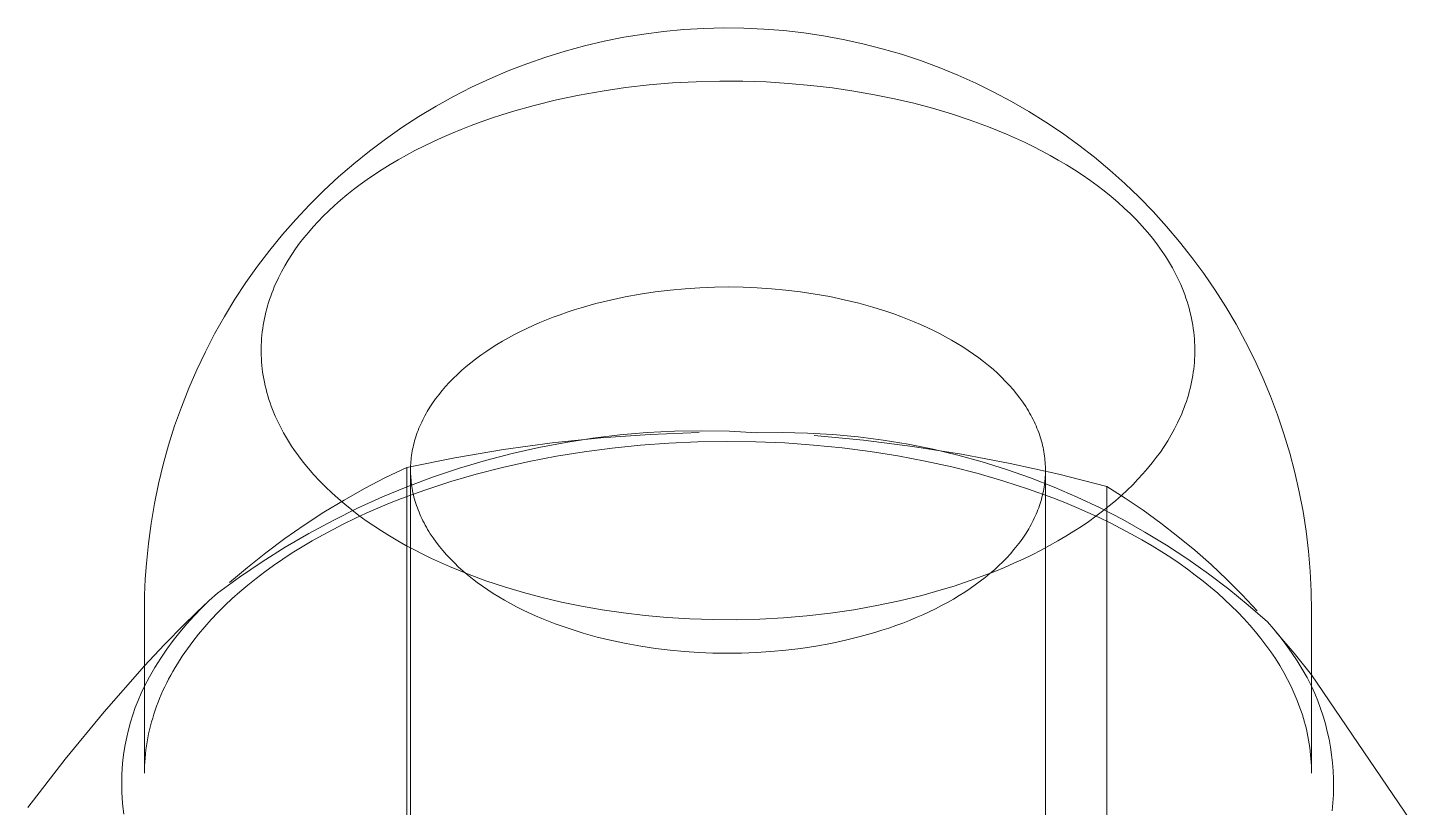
# Model space of a CAD drawing. Header units: inches. Extents: x -6 to 195, y -3 to 126.
# Drawn here: x 181.465 to 182.055, y 45.397 to 45.726 of the extents above; entities that cross this region are included whole.
import ezdxf

# ---------------------------------------------------------------- set-up
doc = ezdxf.new("R2010")
doc.units = ezdxf.units.IN
doc.linetypes.add('HIDDEN', pattern=[1.905, 1.27, -0.635])
doc.layers.add('ZANO_R', color=7, linetype='Continuous', lineweight=0)
doc.layers.add('ZANO_R_przerywana', color=250, linetype='HIDDEN', lineweight=0)

msp = doc.modelspace()

# ---------------------------------------------------------------- linework, layer by layer
at = {"layer": 'ZANO_R'}
for p, q in [((181.7081, 45.72035), (181.71642, 45.72201)), ((181.71642, 45.72201), (181.72479, 45.72338)), ((181.72479, 45.72338), (181.7332, 45.72446)), ((181.7332, 45.72446), (181.74164, 45.72525)), ((181.74164, 45.72525), (181.7501, 45.72575)), ((181.7501, 45.72575), (181.75858, 45.72595)), ((181.75858, 45.72595), (181.76706, 45.72587)), ((181.76706, 45.72587), (181.77549, 45.72549)), ((181.77549, 45.72549), (181.7839, 45.72483)), ((181.7839, 45.72483), (181.79229, 45.72388)), ((181.79229, 45.72388), (181.80064, 45.72264)), ((181.80064, 45.72264), (181.80894, 45.72111)), ((181.80894, 45.72111), (181.81718, 45.7193)), ((181.68357, 45.71368), (181.69167, 45.71618)), ((181.69167, 45.71618), (181.69985, 45.71841)), ((181.69985, 45.71841), (181.7081, 45.72035)), ((181.81718, 45.7193), (181.82536, 45.71721)), ((181.82536, 45.71721), (181.83346, 45.71484)), ((181.66765, 45.70784), (181.67556, 45.71089)), ((181.67556, 45.71089), (181.68357, 45.71368)), ((181.83346, 45.71484), (181.84147, 45.7122)), ((181.84147, 45.7122), (181.84939, 45.70928)), ((181.84939, 45.70928), (181.8572, 45.70609)), ((181.65217, 45.70091), (181.65985, 45.70451)), ((181.65985, 45.70451), (181.66765, 45.70784)), ((181.8572, 45.70609), (181.8649, 45.70263)), ((181.64462, 45.69706), (181.65217, 45.70091)), ((181.8649, 45.70263), (181.87248, 45.69892)), ((181.87248, 45.69892), (181.87992, 45.69494)), ((181.62994, 45.68857), (181.63721, 45.69294)), ((181.63721, 45.69294), (181.64462, 45.69706)), ((181.87992, 45.69494), (181.88723, 45.69072)), ((181.62283, 45.68395), (181.62994, 45.68857)), ((181.88723, 45.69072), (181.89438, 45.68624)), ((181.89438, 45.68624), (181.90138, 45.68152)), ((181.61588, 45.6791), (181.62283, 45.68395)), ((181.90138, 45.68152), (181.90821, 45.67657)), ((181.60251, 45.66867), (181.6091, 45.674)), ((181.6091, 45.674), (181.61588, 45.6791)), ((181.90821, 45.67657), (181.91487, 45.67138)), ((181.59609, 45.66312), (181.60251, 45.66867)), ((181.91487, 45.67138), (181.92134, 45.66597)), ((181.58988, 45.65736), (181.59609, 45.66312)), ((181.92134, 45.66597), (181.92763, 45.66034)), ((181.58387, 45.65138), (181.58988, 45.65736)), ((181.92763, 45.66034), (181.93372, 45.65449)), ((181.57806, 45.6452), (181.58387, 45.65138)), ((181.93372, 45.65449), (181.93961, 45.64844)), ((181.57248, 45.63882), (181.57806, 45.6452)), ((181.93961, 45.64844), (181.94528, 45.6422)), ((181.56711, 45.63225), (181.57248, 45.63882)), ((181.94528, 45.6422), (181.95074, 45.63576)), ((181.95074, 45.63576), (181.95597, 45.62914)), ((181.56198, 45.6255), (181.56711, 45.63225)), ((181.95597, 45.62914), (181.96097, 45.62234)), ((181.55708, 45.61858), (181.56198, 45.6255)), ((181.96097, 45.62234), (181.96574, 45.61538)), ((181.55242, 45.6115), (181.55708, 45.61858)), ((181.96574, 45.61538), (181.97026, 45.60826)), ((181.54801, 45.60426), (181.55242, 45.6115)), ((181.54385, 45.59687), (181.54801, 45.60426)), ((181.97026, 45.60826), (181.97454, 45.60098)), ((181.53995, 45.58934), (181.54385, 45.59687)), ((181.97454, 45.60098), (181.97857, 45.59356)), ((181.97857, 45.59356), (181.98234, 45.58601)), ((181.53631, 45.58168), (181.53995, 45.58934)), ((181.98234, 45.58601), (181.98585, 45.57834)), ((181.53294, 45.5739), (181.53631, 45.58168)), ((181.52983, 45.56601), (181.53294, 45.5739)), ((181.98585, 45.57834), (181.98909, 45.57055)), ((181.98909, 45.57055), (181.99206, 45.56265)), ((181.527, 45.55802), (181.52983, 45.56601)), ((181.99206, 45.56265), (181.99477, 45.55465)), ((181.52445, 45.54993), (181.527, 45.55802)), ((181.52218, 45.54176), (181.52445, 45.54993)), ((181.99477, 45.55465), (181.99719, 45.54657)), ((181.99719, 45.54657), (181.99934, 45.53841)), ((181.52019, 45.53352), (181.52218, 45.54176)), ((181.99934, 45.53841), (182.0012, 45.53018)), ((181.51848, 45.52522), (181.52019, 45.53352)), ((182.0012, 45.53018), (182.00279, 45.52189)), ((181.51706, 45.51686), (181.51848, 45.52522)), ((182.00279, 45.52189), (182.00408, 45.51355)), ((181.51593, 45.50845), (181.51706, 45.51686)), ((181.51509, 45.50002), (181.51593, 45.50845)), ((182.00408, 45.51355), (182.0051, 45.50517)), ((182.0051, 45.50517), (182.00582, 45.49676)), ((181.51464, 45.49332), (181.51509, 45.50002)), ((182.00582, 45.49676), (182.00625, 45.48833)), ((181.51436, 45.48661), (181.51464, 45.49332)), ((181.51427, 45.4799), (181.51436, 45.48661)), ((182.00625, 45.48833), (182.0064, 45.4799)), ((181.51427, 45.41143), (181.51427, 45.4799)), ((182.0064, 45.4799), (182.0064, 45.41143)), ((181.51427, 45.45683), (181.49724, 45.43743)), ((182.0555, 45.38083), (182.0064, 45.45293)), ((181.5116, 45.4422), (181.51288, 45.4452)), ((181.51288, 45.4452), (181.51427, 45.44815)), ((182.0064, 45.44815), (182.00778, 45.44508)), ((182.00778, 45.44508), (182.00905, 45.44196)), ((181.50935, 45.43608), (181.51042, 45.43916)), ((181.51042, 45.43916), (181.5116, 45.4422)), ((182.00905, 45.44196), (182.01021, 45.4388)), ((182.01021, 45.4388), (182.01127, 45.4356)), ((181.49724, 45.43743), (181.48087, 45.41747)), ((181.50753, 45.42981), (181.50838, 45.43296)), ((181.50838, 45.43296), (181.50935, 45.43608)), ((182.01127, 45.4356), (182.01221, 45.43237)), ((182.01221, 45.43237), (182.01304, 45.42911)), ((181.50615, 45.42343), (181.50678, 45.42663)), ((181.50678, 45.42663), (181.50753, 45.42981)), ((182.01304, 45.42911), (182.01376, 45.42582)), ((182.01376, 45.42582), (182.01436, 45.42251)), ((181.50521, 45.41697), (181.50562, 45.42021)), ((181.50562, 45.42021), (181.50615, 45.42343)), ((182.01436, 45.42251), (182.01485, 45.41917)), ((181.48087, 45.41747), (181.46517, 45.39698)), ((181.50492, 45.41373), (181.50521, 45.41697)), ((182.01485, 45.41917), (182.01523, 45.41583)), ((182.01523, 45.41583), (182.01549, 45.41247)), ((181.50467, 45.40721), (181.50473, 45.41047)), ((181.50473, 45.41047), (181.50492, 45.41373)), ((182.01549, 45.41247), (182.01563, 45.40911)), ((182.01563, 45.40911), (182.01566, 45.40574)), ((181.50471, 45.40394), (181.50467, 45.40721)), ((181.50487, 45.40068), (181.50471, 45.40394)), ((182.01558, 45.40237), (182.01537, 45.39901)), ((182.01566, 45.40574), (182.01558, 45.40237)), ((181.50514, 45.39743), (181.50487, 45.40068)), ((181.50552, 45.39419), (181.50514, 45.39743)), ((182.01537, 45.39901), (182.01505, 45.39566))]:
    msp.add_line(p, q, dxfattribs=at)
at = {"layer": 'ZANO_R_przerywana'}
for p, q in [((181.74693, 45.70329), (181.73699, 45.70275)), ((181.75683, 45.70353), (181.74693, 45.70329)), ((181.76665, 45.70349), (181.75683, 45.70353)), ((181.77636, 45.70317), (181.76665, 45.70349)), ((181.78591, 45.70259), (181.77636, 45.70317)), ((181.69756, 45.69762), (181.68799, 45.6956)), ((181.70728, 45.69934), (181.69756, 45.69762)), ((181.71712, 45.70078), (181.70728, 45.69934)), ((181.72704, 45.70191), (181.71712, 45.70078)), ((181.73699, 45.70275), (181.72704, 45.70191)), ((181.79529, 45.70174), (181.78591, 45.70259)), ((181.80446, 45.70066), (181.79529, 45.70174)), ((181.8134, 45.69934), (181.80446, 45.70066)), ((181.82209, 45.69781), (181.8134, 45.69934)), ((181.8305, 45.69608), (181.82209, 45.69781)), ((181.67861, 45.69329), (181.66947, 45.69072)), ((181.68799, 45.6956), (181.67861, 45.69329)), ((181.83863, 45.69417), (181.8305, 45.69608)), ((181.84661, 45.69205), (181.83863, 45.69417)), ((181.85454, 45.68969), (181.84661, 45.69205)), ((181.65626, 45.68637), (181.65201, 45.68479)), ((181.66059, 45.68788), (181.65626, 45.68637)), ((181.66499, 45.68933), (181.66059, 45.68788)), ((181.66947, 45.69072), (181.66499, 45.68933)), ((181.86241, 45.68707), (181.85454, 45.68969)), ((181.87019, 45.68421), (181.86241, 45.68707)), ((181.63977, 45.67974), (181.63586, 45.67795)), ((181.64376, 45.68148), (181.63977, 45.67974)), ((181.64784, 45.68316), (181.64376, 45.68148)), ((181.65201, 45.68479), (181.64784, 45.68316)), ((181.87403, 45.68268), (181.87019, 45.68421)), ((181.87783, 45.68108), (181.87403, 45.68268)), ((181.88159, 45.67943), (181.87783, 45.68108)), ((181.62835, 45.67422), (181.62474, 45.67229)), ((181.63206, 45.67611), (181.62835, 45.67422)), ((181.63586, 45.67795), (181.63206, 45.67611)), ((181.8853, 45.67771), (181.88159, 45.67943)), ((181.88897, 45.67593), (181.8853, 45.67771)), ((181.89258, 45.67408), (181.88897, 45.67593)), ((181.89613, 45.67218), (181.89258, 45.67408)), ((181.61782, 45.6683), (181.61452, 45.66625)), ((181.62123, 45.67031), (181.61782, 45.6683)), ((181.62474, 45.67229), (181.62123, 45.67031)), ((181.89962, 45.67021), (181.89613, 45.67218)), ((181.90303, 45.66819), (181.89962, 45.67021)), ((181.90638, 45.6661), (181.90303, 45.66819)), ((181.60824, 45.66205), (181.60526, 45.65991)), ((181.61133, 45.66417), (181.60824, 45.66205)), ((181.61452, 45.66625), (181.61133, 45.66417)), ((181.90965, 45.66396), (181.90638, 45.6661)), ((181.91284, 45.66176), (181.90965, 45.66396)), ((181.60239, 45.65773), (181.59964, 45.65554)), ((181.60526, 45.65991), (181.60239, 45.65773)), ((181.91594, 45.65951), (181.91284, 45.66176)), ((181.91895, 45.6572), (181.91594, 45.65951)), ((181.92188, 45.65485), (181.91895, 45.6572)), ((181.59445, 45.65109), (181.59202, 45.64883)), ((181.59699, 45.65332), (181.59445, 45.65109)), ((181.59964, 45.65554), (181.59699, 45.65332)), ((181.9247, 45.65244), (181.92188, 45.65485)), ((181.92742, 45.64998), (181.9247, 45.65244)), ((181.93004, 45.64749), (181.92742, 45.64998)), ((181.58749, 45.64429), (181.58539, 45.642)), ((181.5897, 45.64657), (181.58749, 45.64429)), ((181.59202, 45.64883), (181.5897, 45.64657)), ((181.93256, 45.64494), (181.93004, 45.64749)), ((181.93496, 45.64236), (181.93256, 45.64494)), ((181.58339, 45.63971), (181.58151, 45.63741)), ((181.58539, 45.642), (181.58339, 45.63971)), ((181.93725, 45.63974), (181.93496, 45.64236)), ((181.93942, 45.63708), (181.93725, 45.63974)), ((181.57803, 45.63278), (181.57641, 45.63041)), ((181.57972, 45.6351), (181.57803, 45.63278)), ((181.58151, 45.63741), (181.57972, 45.6351)), ((181.94147, 45.63439), (181.93942, 45.63708)), ((181.94341, 45.63167), (181.94147, 45.63439)), ((181.57488, 45.628), (181.57342, 45.62555)), ((181.57641, 45.63041), (181.57488, 45.628)), ((181.94433, 45.63029), (181.94341, 45.63167)), ((181.94522, 45.62892), (181.94433, 45.63029)), ((181.94608, 45.62753), (181.94522, 45.62892)), ((181.94691, 45.62614), (181.94608, 45.62753)), ((181.57077, 45.62054), (181.57017, 45.61926)), ((181.57205, 45.62306), (181.57077, 45.62054)), ((181.57342, 45.62555), (181.57205, 45.62306)), ((181.9477, 45.62475), (181.94691, 45.62614)), ((181.94847, 45.62334), (181.9477, 45.62475)), ((181.9492, 45.62194), (181.94847, 45.62334)), ((181.9499, 45.62053), (181.9492, 45.62194)), ((181.95057, 45.61911), (181.9499, 45.62053)), ((181.56849, 45.61537), (181.56798, 45.61406)), ((181.56903, 45.61668), (181.56849, 45.61537)), ((181.56958, 45.61797), (181.56903, 45.61668)), ((181.57017, 45.61926), (181.56958, 45.61797)), ((181.72331, 45.61363), (181.72963, 45.61459)), ((181.72963, 45.61459), (181.73595, 45.61536)), ((181.73595, 45.61536), (181.74223, 45.61594)), ((181.74223, 45.61594), (181.74846, 45.61634)), ((181.74846, 45.61634), (181.75463, 45.61658)), ((181.75463, 45.61658), (181.7607, 45.61665)), ((181.7607, 45.61665), (181.76667, 45.61656)), ((181.76667, 45.61656), (181.77262, 45.61632)), ((181.77262, 45.61632), (181.77866, 45.61592)), ((181.77866, 45.61592), (181.78475, 45.61535)), ((181.78475, 45.61535), (181.79089, 45.61461)), ((181.79089, 45.61461), (181.79705, 45.61368)), ((181.95121, 45.61769), (181.95057, 45.61911)), ((181.95181, 45.61627), (181.95121, 45.61769)), ((181.95238, 45.61485), (181.95181, 45.61627)), ((181.95292, 45.61342), (181.95238, 45.61485)), ((181.56621, 45.60874), (181.56583, 45.60739)), ((181.56661, 45.61008), (181.56621, 45.60874)), ((181.56704, 45.61142), (181.56661, 45.61008)), ((181.5675, 45.61274), (181.56704, 45.61142)), ((181.56798, 45.61406), (181.5675, 45.61274)), ((181.69845, 45.60789), (181.70455, 45.60962)), ((181.70455, 45.60962), (181.71074, 45.61115)), ((181.71074, 45.61115), (181.717, 45.61249)), ((181.717, 45.61249), (181.72331, 45.61363)), ((181.79705, 45.61368), (181.80321, 45.61258)), ((181.80321, 45.61258), (181.80935, 45.61128)), ((181.80935, 45.61128), (181.81544, 45.6098)), ((181.81544, 45.6098), (181.82145, 45.60812)), ((181.95343, 45.61199), (181.95292, 45.61342)), ((181.9539, 45.61056), (181.95343, 45.61199)), ((181.95435, 45.60912), (181.9539, 45.61056)), ((181.95476, 45.60769), (181.95435, 45.60912)), ((181.56486, 45.6033), (181.56459, 45.60192)), ((181.56515, 45.60467), (181.56486, 45.6033)), ((181.56548, 45.60603), (181.56515, 45.60467)), ((181.56583, 45.60739), (181.56548, 45.60603)), ((181.68097, 45.6016), (181.68378, 45.60276)), ((181.68378, 45.60276), (181.68663, 45.60388)), ((181.68663, 45.60388), (181.68953, 45.60495)), ((181.68953, 45.60495), (181.69247, 45.60598)), ((181.69247, 45.60598), (181.69544, 45.60696)), ((181.69544, 45.60696), (181.69845, 45.60789)), ((181.82145, 45.60812), (181.82737, 45.60626)), ((181.82737, 45.60626), (181.83028, 45.60526)), ((181.83028, 45.60526), (181.83316, 45.60421)), ((181.83316, 45.60421), (181.836, 45.60312)), ((181.836, 45.60312), (181.8388, 45.60198)), ((181.95514, 45.60625), (181.95476, 45.60769)), ((181.95548, 45.60481), (181.95514, 45.60625)), ((181.95579, 45.60338), (181.95548, 45.60481)), ((181.95608, 45.60194), (181.95579, 45.60338)), ((181.56395, 45.59776), (181.5638, 45.59636)), ((181.56414, 45.59915), (181.56395, 45.59776)), ((181.56435, 45.60054), (181.56414, 45.59915)), ((181.56459, 45.60192), (181.56435, 45.60054)), ((181.67027, 45.59654), (181.67286, 45.59786)), ((181.67286, 45.59786), (181.67551, 45.59915)), ((181.67551, 45.59915), (181.67822, 45.6004)), ((181.67822, 45.6004), (181.68097, 45.6016)), ((181.8388, 45.60198), (181.84156, 45.6008)), ((181.84156, 45.6008), (181.84426, 45.59957)), ((181.84426, 45.59957), (181.84692, 45.5983)), ((181.84692, 45.5983), (181.84953, 45.59699)), ((181.84953, 45.59699), (181.85208, 45.59564)), ((181.95632, 45.6005), (181.95608, 45.60194)), ((181.95654, 45.59907), (181.95632, 45.6005)), ((181.95673, 45.59764), (181.95654, 45.59907)), ((181.95688, 45.5962), (181.95673, 45.59764)), ((181.56352, 45.59213), (181.56349, 45.59072)), ((181.56358, 45.59355), (181.56352, 45.59213)), ((181.56368, 45.59495), (181.56358, 45.59355)), ((181.5638, 45.59636), (181.56368, 45.59495)), ((181.66052, 45.59086), (181.66286, 45.59233)), ((181.66286, 45.59233), (181.66526, 45.59377)), ((181.66526, 45.59377), (181.66773, 45.59517)), ((181.66773, 45.59517), (181.67027, 45.59654)), ((181.85208, 45.59564), (181.85456, 45.59425)), ((181.85456, 45.59425), (181.85699, 45.59283)), ((181.85699, 45.59283), (181.85936, 45.59137)), ((181.85936, 45.59137), (181.86166, 45.58987)), ((181.957, 45.59477), (181.95688, 45.5962)), ((181.95709, 45.59335), (181.957, 45.59477)), ((181.95715, 45.59192), (181.95709, 45.59335)), ((181.95718, 45.5905), (181.95715, 45.59192)), ((181.56349, 45.59072), (181.56349, 45.5893)), ((181.56349, 45.5893), (181.56351, 45.58788)), ((181.56351, 45.58788), (181.56357, 45.58645)), ((181.56357, 45.58645), (181.56366, 45.58502)), ((181.65189, 45.58467), (181.65393, 45.58626)), ((181.65393, 45.58626), (181.65606, 45.58782)), ((181.65606, 45.58782), (181.65825, 45.58936)), ((181.65825, 45.58936), (181.66052, 45.59086)), ((181.86166, 45.58987), (181.86389, 45.58834)), ((181.86389, 45.58834), (181.86604, 45.58678)), ((181.86604, 45.58678), (181.86813, 45.58518)), ((181.86813, 45.58518), (181.87014, 45.58356)), ((181.95699, 45.58484), (181.95708, 45.58625)), ((181.95708, 45.58625), (181.95715, 45.58766)), ((181.95715, 45.58766), (181.95718, 45.58908)), ((181.95718, 45.58908), (181.95718, 45.5905)), ((181.56366, 45.58502), (181.56379, 45.58359)), ((181.56379, 45.58359), (181.56394, 45.58216)), ((181.56394, 45.58216), (181.56412, 45.58073)), ((181.56412, 45.58073), (181.56434, 45.57929)), ((181.56434, 45.57929), (181.56459, 45.57786)), ((181.64447, 45.57807), (181.64621, 45.57975)), ((181.64621, 45.57975), (181.64802, 45.58141)), ((181.64802, 45.58141), (181.64991, 45.58305)), ((181.64991, 45.58305), (181.65189, 45.58467)), ((181.87014, 45.58356), (181.87208, 45.58192)), ((181.87208, 45.58192), (181.87393, 45.58024)), ((181.87393, 45.58024), (181.87571, 45.57855)), ((181.95608, 45.57788), (181.95632, 45.57926)), ((181.95632, 45.57926), (181.95653, 45.58065)), ((181.95653, 45.58065), (181.95671, 45.58204)), ((181.95671, 45.58204), (181.95687, 45.58344)), ((181.95687, 45.58344), (181.95699, 45.58484)), ((181.56459, 45.57786), (181.56487, 45.57642)), ((181.56487, 45.57642), (181.56519, 45.57498)), ((181.56519, 45.57498), (181.56553, 45.57355)), ((181.56553, 45.57355), (181.56591, 45.57211)), ((181.63975, 45.57292), (181.64124, 45.57465)), ((181.64124, 45.57465), (181.64282, 45.57637)), ((181.64282, 45.57637), (181.64447, 45.57807)), ((181.87571, 45.57855), (181.87741, 45.57683)), ((181.87741, 45.57683), (181.87903, 45.5751)), ((181.87903, 45.5751), (181.88056, 45.57334)), ((181.88056, 45.57334), (181.88201, 45.57157)), ((181.95484, 45.57241), (181.95519, 45.57377)), ((181.95519, 45.57377), (181.95551, 45.57513)), ((181.95551, 45.57513), (181.95581, 45.5765)), ((181.95581, 45.5765), (181.95608, 45.57788)), ((181.56591, 45.57211), (181.56632, 45.57067)), ((181.56632, 45.57067), (181.56676, 45.56924)), ((181.56676, 45.56924), (181.56724, 45.56781)), ((181.56724, 45.56781), (181.56774, 45.56638)), ((181.63461, 45.5659), (181.63577, 45.56767)), ((181.63577, 45.56767), (181.63702, 45.56943)), ((181.63702, 45.56943), (181.63834, 45.57118)), ((181.63834, 45.57118), (181.63975, 45.57292)), ((181.88201, 45.57157), (181.88338, 45.56979)), ((181.88338, 45.56979), (181.88467, 45.568)), ((181.88467, 45.568), (181.88587, 45.56619)), ((181.95317, 45.56705), (181.95362, 45.56838)), ((181.95362, 45.56838), (181.95406, 45.56972)), ((181.95406, 45.56972), (181.95446, 45.57106)), ((181.95446, 45.57106), (181.95484, 45.57241)), ((181.56774, 45.56638), (181.56828, 45.56495)), ((181.56828, 45.56495), (181.56886, 45.56353)), ((181.56886, 45.56353), (181.56946, 45.5621)), ((181.56946, 45.5621), (181.5701, 45.56068)), ((181.63161, 45.56057), (181.63206, 45.56145)), ((181.63206, 45.56145), (181.63253, 45.56234)), ((181.63253, 45.56234), (181.63302, 45.56323)), ((181.63302, 45.56323), (181.63353, 45.56412)), ((181.63353, 45.56412), (181.63461, 45.5659)), ((181.88587, 45.56619), (181.88644, 45.56529)), ((181.88644, 45.56529), (181.88699, 45.56438)), ((181.88699, 45.56438), (181.88751, 45.56347)), ((181.88751, 45.56347), (181.88802, 45.56256)), ((181.88802, 45.56256), (181.8885, 45.56165)), ((181.8885, 45.56165), (181.88897, 45.56074)), ((181.9505, 45.56054), (181.95108, 45.56182)), ((181.95108, 45.56182), (181.95164, 45.56312)), ((181.95164, 45.56312), (181.95217, 45.56442)), ((181.95217, 45.56442), (181.95268, 45.56573)), ((181.95268, 45.56573), (181.95317, 45.56705)), ((181.5701, 45.56068), (181.57077, 45.55927)), ((181.57077, 45.55927), (181.57147, 45.55786)), ((181.57147, 45.55786), (181.5722, 45.55645)), ((181.5722, 45.55645), (181.57296, 45.55505)), ((181.62933, 45.55523), (181.62966, 45.55612)), ((181.62966, 45.55612), (181.63001, 45.55701)), ((181.63001, 45.55701), (181.63038, 45.5579)), ((181.63038, 45.5579), (181.63077, 45.55879)), ((181.63077, 45.55879), (181.63118, 45.55968)), ((181.63118, 45.55968), (181.63161, 45.56057)), ((181.72629, 45.55518), (181.73782, 45.55577)), ((181.73782, 45.55577), (181.74937, 45.55595)), ((181.74937, 45.55595), (181.76091, 45.55575)), ((181.76091, 45.55575), (181.77244, 45.55515)), ((181.88897, 45.56074), (181.88941, 45.55983)), ((181.88941, 45.55983), (181.88984, 45.55892)), ((181.88984, 45.55892), (181.89024, 45.558)), ((181.89024, 45.558), (181.89062, 45.55709)), ((181.89062, 45.55709), (181.89099, 45.55618)), ((181.89099, 45.55618), (181.89133, 45.55527)), ((181.94725, 45.55425), (181.94862, 45.55673)), ((181.94862, 45.55673), (181.9499, 45.55926)), ((181.9499, 45.55926), (181.9505, 45.56054)), ((181.57296, 45.55505), (181.57376, 45.55365)), ((181.57376, 45.55365), (181.57459, 45.55226)), ((181.57459, 45.55226), (181.57545, 45.55088)), ((181.57545, 45.55088), (181.57634, 45.5495)), ((181.62753, 45.54907), (181.62773, 45.54994)), ((181.62773, 45.54994), (181.62795, 45.55082)), ((181.62795, 45.55082), (181.62819, 45.5517)), ((181.62819, 45.5517), (181.62845, 45.55258)), ((181.62845, 45.55258), (181.62872, 45.55346)), ((181.62872, 45.55346), (181.62901, 45.55435)), ((181.62901, 45.55435), (181.62933, 45.55523)), ((181.68617, 45.55082), (181.66562, 45.54804)), ((181.68057, 45.54893), (181.69192, 45.55108)), ((181.70678, 45.55296), (181.68617, 45.55082)), ((181.69192, 45.55108), (181.70333, 45.55284)), ((181.70333, 45.55284), (181.71479, 45.55421)), ((181.72746, 45.55444), (181.70678, 45.55296)), ((181.72337, 45.54989), (181.71143, 45.54868)), ((181.71479, 45.55421), (181.72629, 45.55518)), ((181.73542, 45.55077), (181.72337, 45.54989)), ((181.74817, 45.55526), (181.72746, 45.55444)), ((181.74757, 45.5513), (181.73542, 45.55077)), ((181.7598, 45.55149), (181.74757, 45.5513)), ((181.77207, 45.55133), (181.7598, 45.55149)), ((181.78431, 45.55082), (181.77207, 45.55133)), ((181.77244, 45.55515), (181.78314, 45.55527)), ((181.78314, 45.55527), (181.79383, 45.55501)), ((181.79644, 45.54997), (181.78431, 45.55082)), ((181.79383, 45.55501), (181.80451, 45.55438)), ((181.80845, 45.54877), (181.79644, 45.54997)), ((181.81742, 45.55197), (181.79661, 45.55395)), ((181.80451, 45.55438), (181.81516, 45.55337)), ((181.81516, 45.55337), (181.82577, 45.552)), ((181.83817, 45.54935), (181.81742, 45.55197)), ((181.82577, 45.552), (181.83633, 45.55026)), ((181.83633, 45.55026), (181.84682, 45.54815)), ((181.89133, 45.55527), (181.89165, 45.55436)), ((181.89165, 45.55436), (181.89195, 45.55345)), ((181.89195, 45.55345), (181.89223, 45.55254)), ((181.89223, 45.55254), (181.8925, 45.55163)), ((181.8925, 45.55163), (181.89274, 45.55072)), ((181.89274, 45.55072), (181.89296, 45.54982)), ((181.89296, 45.54982), (181.89317, 45.54891)), ((181.94425, 45.54939), (181.94579, 45.5518)), ((181.94579, 45.5518), (181.94725, 45.55425)), ((181.57634, 45.5495), (181.57726, 45.54813)), ((181.57726, 45.54813), (181.57919, 45.54541)), ((181.57919, 45.54541), (181.58125, 45.54272)), ((181.64518, 45.5446), (181.62486, 45.54052)), ((181.62663, 45.54302), (181.6267, 45.54388)), ((181.6267, 45.54388), (181.6268, 45.54473)), ((181.6268, 45.54473), (181.62691, 45.5456)), ((181.62691, 45.5456), (181.62704, 45.54646)), ((181.62704, 45.54646), (181.62719, 45.54733)), ((181.62719, 45.54733), (181.62735, 45.5482)), ((181.62735, 45.5482), (181.62753, 45.54907)), ((181.66562, 45.54804), (181.64518, 45.5446)), ((181.65814, 45.54348), (181.66931, 45.5464)), ((181.66931, 45.5464), (181.68057, 45.54893)), ((181.68798, 45.54526), (181.67651, 45.54306)), ((181.69962, 45.54713), (181.68798, 45.54526)), ((181.71143, 45.54868), (181.69962, 45.54713)), ((181.8203, 45.54724), (181.80845, 45.54877)), ((181.83198, 45.54538), (181.8203, 45.54724)), ((181.84347, 45.5432), (181.83198, 45.54538)), ((181.85882, 45.54609), (181.83817, 45.54935)), ((181.84682, 45.54815), (181.85722, 45.54568)), ((181.85722, 45.54568), (181.86754, 45.54285)), ((181.87936, 45.54218), (181.85882, 45.54609)), ((181.89317, 45.54891), (181.89335, 45.54801)), ((181.89335, 45.54801), (181.89352, 45.54711)), ((181.89352, 45.54711), (181.89366, 45.54622)), ((181.89366, 45.54622), (181.89379, 45.54532)), ((181.89379, 45.54532), (181.8939, 45.54443)), ((181.8939, 45.54443), (181.894, 45.54355)), ((181.93916, 45.54239), (181.94094, 45.54469)), ((181.94094, 45.54469), (181.94264, 45.54702)), ((181.94264, 45.54702), (181.94425, 45.54939)), ((181.58125, 45.54272), (181.58342, 45.54006)), ((181.58342, 45.54006), (181.58571, 45.53744)), ((181.62486, 45.54052), (181.6159, 45.53621)), ((181.62486, 45.3689), (181.62486, 45.54052)), ((181.62648, 45.53958), (181.62649, 45.54044)), ((181.62648, 45.53871), (181.62648, 45.53958)), ((181.62648, 45.21294), (181.62648, 45.53937)), ((181.6265, 45.53783), (181.62648, 45.53871)), ((181.62649, 45.54044), (181.62652, 45.54131)), ((181.62654, 45.53695), (181.6265, 45.53783)), ((181.62652, 45.54131), (181.62656, 45.54217)), ((181.62656, 45.54217), (181.62663, 45.54302)), ((181.63613, 45.53652), (181.64707, 45.54019)), ((181.64707, 45.54019), (181.65814, 45.54348)), ((181.66524, 45.54054), (181.6542, 45.53771)), ((181.67651, 45.54306), (181.66524, 45.54054)), ((181.85475, 45.5407), (181.84347, 45.5432)), ((181.86579, 45.53789), (181.85475, 45.5407)), ((181.87659, 45.53477), (181.86579, 45.53789)), ((181.86754, 45.54285), (181.87775, 45.53966)), ((181.87775, 45.53966), (181.88785, 45.53611)), ((181.89977, 45.53763), (181.87936, 45.54218)), ((181.894, 45.54355), (181.89407, 45.54266)), ((181.89407, 45.54266), (181.89413, 45.54178)), ((181.89413, 45.54178), (181.89417, 45.5409)), ((181.89418, 45.53829), (181.89415, 45.53742)), ((181.89417, 45.5409), (181.89419, 45.54003)), ((181.89419, 45.53915), (181.89418, 45.53829)), ((181.89419, 45.54003), (181.89419, 45.53915)), ((181.89419, 45.53883), (181.89419, 45.21294)), ((181.93528, 45.53779), (181.93727, 45.54009)), ((181.93727, 45.54009), (181.93916, 45.54239)), ((181.58571, 45.53744), (181.58811, 45.53485)), ((181.58811, 45.53485), (181.59062, 45.53231)), ((181.59062, 45.53231), (181.59324, 45.52981)), ((181.6159, 45.53621), (181.60709, 45.53161)), ((181.61464, 45.52806), (181.62531, 45.53247)), ((181.62531, 45.53247), (181.63613, 45.53652)), ((181.6266, 45.53607), (181.62654, 45.53695)), ((181.62667, 45.53519), (181.6266, 45.53607)), ((181.62676, 45.5343), (181.62667, 45.53519)), ((181.62687, 45.53341), (181.62676, 45.5343)), ((181.627, 45.53251), (181.62687, 45.53341)), ((181.62715, 45.53162), (181.627, 45.53251)), ((181.6434, 45.53457), (181.63286, 45.53112)), ((181.6542, 45.53771), (181.6434, 45.53457)), ((181.88711, 45.53135), (181.87659, 45.53477)), ((181.88785, 45.53611), (181.89781, 45.53222)), ((181.89363, 45.53227), (181.89348, 45.5314)), ((181.89376, 45.53314), (181.89363, 45.53227)), ((181.89387, 45.534), (181.89376, 45.53314)), ((181.89396, 45.53485), (181.89387, 45.534)), ((181.89404, 45.53571), (181.89396, 45.53485)), ((181.8941, 45.53656), (181.89404, 45.53571)), ((181.89415, 45.53742), (181.8941, 45.53656)), ((181.89781, 45.53222), (181.90763, 45.52798)), ((181.92002, 45.53245), (181.89977, 45.53763)), ((181.92778, 45.52756), (181.92002, 45.53245)), ((181.92002, 45.53245), (181.92002, 45.36083)), ((181.92865, 45.53096), (181.93097, 45.53323)), ((181.93097, 45.53323), (181.93318, 45.53551)), ((181.93318, 45.53551), (181.93528, 45.53779)), ((181.59843, 45.52673), (181.58993, 45.52158)), ((181.59324, 45.52981), (181.59597, 45.52736)), ((181.59597, 45.52736), (181.59879, 45.52495)), ((181.60709, 45.53161), (181.59843, 45.52673)), ((181.60413, 45.52329), (181.61464, 45.52806)), ((181.62261, 45.52737), (181.6176, 45.52538)), ((181.6277, 45.52928), (181.62261, 45.52737)), ((181.62732, 45.53072), (181.62715, 45.53162)), ((181.6275, 45.52982), (181.62732, 45.53072)), ((181.6277, 45.52891), (181.6275, 45.52982)), ((181.63286, 45.53112), (181.6277, 45.52928)), ((181.62793, 45.52801), (181.6277, 45.52891)), ((181.62817, 45.5271), (181.62793, 45.52801)), ((181.62843, 45.52619), (181.62817, 45.5271)), ((181.62872, 45.52529), (181.62843, 45.52619)), ((181.89733, 45.52764), (181.88711, 45.53135)), ((181.89222, 45.52615), (181.89195, 45.52527)), ((181.89248, 45.52703), (181.89222, 45.52615)), ((181.89271, 45.52791), (181.89248, 45.52703)), ((181.89293, 45.52879), (181.89271, 45.52791)), ((181.89313, 45.52966), (181.89293, 45.52879)), ((181.89331, 45.53053), (181.89313, 45.52966)), ((181.89348, 45.5314), (181.89331, 45.53053)), ((181.90233, 45.52568), (181.89733, 45.52764)), ((181.90763, 45.52798), (181.9173, 45.5234)), ((181.92103, 45.52426), (181.92368, 45.52647)), ((181.92368, 45.52647), (181.92622, 45.52871)), ((181.92622, 45.52871), (181.92865, 45.53096)), ((181.93537, 45.52241), (181.92778, 45.52756)), ((181.58993, 45.52158), (181.58159, 45.51616)), ((181.59379, 45.51817), (181.60413, 45.52329)), ((181.59879, 45.52495), (181.60171, 45.52259)), ((181.60171, 45.52259), (181.60473, 45.52029)), ((181.60782, 45.52119), (181.60305, 45.51898)), ((181.60473, 45.52029), (181.60783, 45.51804)), ((181.61267, 45.52332), (181.60782, 45.52119)), ((181.6176, 45.52538), (181.61267, 45.52332)), ((181.62902, 45.52438), (181.62872, 45.52529)), ((181.62934, 45.52346), (181.62902, 45.52438)), ((181.62968, 45.52255), (181.62934, 45.52346)), ((181.63004, 45.52164), (181.62968, 45.52255)), ((181.63043, 45.52073), (181.63004, 45.52164)), ((181.63083, 45.51981), (181.63043, 45.52073)), ((181.89029, 45.52083), (181.8899, 45.51995)), ((181.89066, 45.52172), (181.89029, 45.52083)), ((181.89101, 45.52261), (181.89066, 45.52172)), ((181.89134, 45.5235), (181.89101, 45.52261)), ((181.89165, 45.52438), (181.89134, 45.5235)), ((181.89195, 45.52527), (181.89165, 45.52438)), ((181.90724, 45.52364), (181.90233, 45.52568)), ((181.91207, 45.52154), (181.90724, 45.52364)), ((181.91682, 45.51936), (181.91207, 45.52154)), ((181.9154, 45.51989), (181.91827, 45.52206)), ((181.9173, 45.5234), (181.9268, 45.51849)), ((181.91827, 45.52206), (181.92103, 45.52426)), ((181.9428, 45.51703), (181.93537, 45.52241)), ((181.58159, 45.51616), (181.57343, 45.51048)), ((181.58362, 45.51269), (181.59379, 45.51817)), ((181.59379, 45.51436), (181.58931, 45.51195)), ((181.59837, 45.51671), (181.59379, 45.51436)), ((181.60305, 45.51898), (181.59837, 45.51671)), ((181.60783, 45.51804), (181.61102, 45.51584)), ((181.61102, 45.51584), (181.61429, 45.5137)), ((181.63125, 45.5189), (181.63083, 45.51981)), ((181.6317, 45.51799), (181.63125, 45.5189)), ((181.63216, 45.51708), (181.6317, 45.51799)), ((181.63265, 45.51617), (181.63216, 45.51708)), ((181.63315, 45.51526), (181.63265, 45.51617)), ((181.63368, 45.51435), (181.63315, 45.51526)), ((181.63423, 45.51344), (181.63368, 45.51435)), ((181.88714, 45.51461), (181.88606, 45.51283)), ((181.88765, 45.5155), (181.88714, 45.51461)), ((181.88814, 45.51639), (181.88765, 45.5155)), ((181.88861, 45.51728), (181.88814, 45.51639)), ((181.88906, 45.51817), (181.88861, 45.51728)), ((181.88949, 45.51906), (181.88906, 45.51817)), ((181.8899, 45.51995), (181.88949, 45.51906)), ((181.90615, 45.51355), (181.90934, 45.51563)), ((181.90934, 45.51563), (181.91243, 45.51775)), ((181.91243, 45.51775), (181.9154, 45.51989)), ((181.92147, 45.51711), (181.91682, 45.51936)), ((181.92604, 45.5148), (181.92147, 45.51711)), ((181.93051, 45.51241), (181.92604, 45.5148)), ((181.9268, 45.51849), (181.93613, 45.51325)), ((181.95006, 45.51142), (181.9428, 45.51703)), ((181.57343, 45.51048), (181.56546, 45.50454)), ((181.57365, 45.50687), (181.58362, 45.51269)), ((181.58495, 45.50948), (181.58071, 45.50697)), ((181.58931, 45.51195), (181.58495, 45.50948)), ((181.61429, 45.5137), (181.61763, 45.51161)), ((181.61763, 45.51161), (181.62105, 45.50958)), ((181.62105, 45.50958), (181.62454, 45.50762)), ((181.6348, 45.51254), (181.63423, 45.51344)), ((181.636, 45.51073), (181.6348, 45.51254)), ((181.63729, 45.50894), (181.636, 45.51073)), ((181.63865, 45.50716), (181.63729, 45.50894)), ((181.88365, 45.5093), (181.88232, 45.50755)), ((181.88489, 45.51107), (181.88365, 45.5093)), ((181.88606, 45.51283), (181.88489, 45.51107)), ((181.89593, 45.50751), (181.89944, 45.50948)), ((181.89944, 45.50948), (181.90285, 45.5115)), ((181.90285, 45.5115), (181.90615, 45.51355)), ((181.93488, 45.50996), (181.93051, 45.51241)), ((181.93915, 45.50745), (181.93488, 45.50996)), ((181.93613, 45.51325), (181.94527, 45.50769)), ((181.95713, 45.50558), (181.95006, 45.51142)), ((181.56546, 45.50454), (181.55768, 45.49834)), ((181.56389, 45.50071), (181.57365, 45.50687)), ((181.5766, 45.5044), (181.57261, 45.50178)), ((181.58071, 45.50697), (181.5766, 45.5044)), ((181.62454, 45.50762), (181.62809, 45.50571)), ((181.62809, 45.50571), (181.6317, 45.50387)), ((181.6317, 45.50387), (181.63536, 45.50209)), ((181.64011, 45.50539), (181.63865, 45.50716)), ((181.64164, 45.50364), (181.64011, 45.50539)), ((181.64326, 45.5019), (181.64164, 45.50364)), ((181.87942, 45.50408), (181.87785, 45.50236)), ((181.88091, 45.50581), (181.87942, 45.50408)), ((181.88232, 45.50755), (181.88091, 45.50581)), ((181.8848, 45.50185), (181.88861, 45.50369)), ((181.88861, 45.50369), (181.89232, 45.50558)), ((181.89232, 45.50558), (181.89593, 45.50751)), ((181.94333, 45.50486), (181.93915, 45.50745)), ((181.947, 45.50248), (181.94333, 45.50486)), ((181.94527, 45.50769), (181.95421, 45.50181)), ((181.95056, 45.50006), (181.947, 45.50248)), ((181.96401, 45.49951), (181.95713, 45.50558)), ((181.55768, 45.49834), (181.55011, 45.49191)), ((181.55434, 45.49422), (181.56389, 45.50071)), ((181.56875, 45.49912), (181.56501, 45.49641)), ((181.57261, 45.50178), (181.56875, 45.49912)), ((181.63536, 45.50209), (181.63908, 45.50037)), ((181.63908, 45.50037), (181.64284, 45.49871)), ((181.64284, 45.49871), (181.64664, 45.49712)), ((181.64495, 45.50018), (181.64326, 45.5019)), ((181.64673, 45.49849), (181.64495, 45.50018)), ((181.64664, 45.49712), (181.65048, 45.49559)), ((181.64859, 45.49682), (181.64673, 45.49849)), ((181.65053, 45.49517), (181.64859, 45.49682)), ((181.86866, 45.495), (181.87283, 45.49663)), ((181.87265, 45.49732), (181.87075, 45.49568)), ((181.87446, 45.49898), (181.87265, 45.49732)), ((181.87283, 45.49663), (181.87691, 45.49832)), ((181.8762, 45.50066), (181.87446, 45.49898)), ((181.87785, 45.50236), (181.8762, 45.50066)), ((181.87691, 45.49832), (181.8809, 45.50006)), ((181.8809, 45.50006), (181.8848, 45.50185)), ((181.95402, 45.4976), (181.95056, 45.50006)), ((181.95738, 45.4951), (181.95402, 45.4976)), ((181.95421, 45.50181), (181.96294, 45.49563)), ((181.97069, 45.49323), (181.96401, 45.49951)), ((181.54501, 45.48741), (181.55434, 45.49422)), ((181.55791, 45.49086), (181.55455, 45.48802)), ((181.56139, 45.49366), (181.55791, 45.49086)), ((181.56501, 45.49641), (181.56139, 45.49366)), ((181.65048, 45.49559), (181.65825, 45.49272)), ((181.65254, 45.49355), (181.65053, 45.49517)), ((181.65462, 45.49195), (181.65254, 45.49355)), ((181.65678, 45.49039), (181.65462, 45.49195)), ((181.65825, 45.49272), (181.66612, 45.49011)), ((181.85567, 45.49047), (181.86008, 45.49192)), ((181.86008, 45.49192), (181.86441, 45.49343)), ((181.86461, 45.49091), (181.86241, 45.48937)), ((181.86441, 45.49343), (181.86866, 45.495)), ((181.86673, 45.49247), (181.86461, 45.49091)), ((181.86878, 45.49406), (181.86673, 45.49247)), ((181.87075, 45.49568), (181.86878, 45.49406)), ((181.96063, 45.49257), (181.95738, 45.4951)), ((181.96377, 45.49001), (181.96063, 45.49257)), ((181.96294, 45.49563), (181.97145, 45.48914)), ((181.97717, 45.48674), (181.97069, 45.49323)), ((181.54163, 45.48436), (181.54501, 45.48741)), ((181.55132, 45.48514), (181.54822, 45.48223)), ((181.55455, 45.48802), (181.55132, 45.48514)), ((181.65901, 45.48886), (181.65678, 45.49039)), ((181.66131, 45.48736), (181.65901, 45.48886)), ((181.66367, 45.4859), (181.66131, 45.48736)), ((181.6661, 45.48448), (181.66367, 45.4859)), ((181.66612, 45.49011), (181.67406, 45.48774)), ((181.67406, 45.48774), (181.68204, 45.48562)), ((181.68204, 45.48562), (181.69016, 45.48371)), ((181.83268, 45.4842), (181.84205, 45.4865)), ((181.84205, 45.4865), (181.8512, 45.48908)), ((181.8512, 45.48908), (181.85567, 45.49047)), ((181.8554, 45.48496), (181.85293, 45.48356)), ((181.85781, 45.4864), (181.8554, 45.48496)), ((181.86015, 45.48787), (181.85781, 45.4864)), ((181.86241, 45.48937), (181.86015, 45.48787)), ((181.96681, 45.48741), (181.96377, 45.49001)), ((181.96974, 45.48478), (181.96681, 45.48741)), ((181.97256, 45.48211), (181.96974, 45.48478)), ((181.97145, 45.48914), (181.97972, 45.48237)), ((181.98345, 45.48005), (181.97717, 45.48674)), ((181.53993, 45.48276), (181.53115, 45.47434)), ((181.53519, 45.4779), (181.53835, 45.48119)), ((181.53835, 45.48119), (181.54163, 45.48436)), ((181.54524, 45.47927), (181.5424, 45.47628)), ((181.54822, 45.48223), (181.54524, 45.47927)), ((181.66859, 45.48309), (181.6661, 45.48448)), ((181.67114, 45.48174), (181.66859, 45.48309)), ((181.67375, 45.48043), (181.67114, 45.48174)), ((181.6764, 45.47916), (181.67375, 45.48043)), ((181.67911, 45.47794), (181.6764, 45.47916)), ((181.69016, 45.48371), (181.69858, 45.48198)), ((181.69858, 45.48198), (181.70727, 45.48045)), ((181.70727, 45.48045), (181.71621, 45.47914)), ((181.71621, 45.47914), (181.72538, 45.47805)), ((181.79363, 45.47788), (181.80354, 45.47902)), ((181.80354, 45.47902), (181.81338, 45.48045)), ((181.81338, 45.48045), (181.82311, 45.48218)), ((181.82311, 45.48218), (181.83268, 45.4842)), ((181.84516, 45.47958), (181.84245, 45.47833)), ((181.84781, 45.48087), (181.84516, 45.47958)), ((181.8504, 45.48219), (181.84781, 45.48087)), ((181.85293, 45.48356), (181.8504, 45.48219)), ((181.97527, 45.47942), (181.97256, 45.48211)), ((181.97787, 45.4767), (181.97527, 45.47942)), ((181.97972, 45.48237), (181.98776, 45.47531)), ((181.53115, 45.47434), (181.5226, 45.4657)), ((181.5292, 45.47102), (181.53214, 45.47451)), ((181.53214, 45.47451), (181.53519, 45.4779)), ((181.53969, 45.47325), (181.53712, 45.47019)), ((181.5424, 45.47628), (181.53969, 45.47325)), ((181.68187, 45.47675), (181.67911, 45.47794)), ((181.68467, 45.47561), (181.68187, 45.47675)), ((181.68751, 45.47452), (181.68467, 45.47561)), ((181.69038, 45.47347), (181.68751, 45.47452)), ((181.6933, 45.47247), (181.69038, 45.47347)), ((181.72538, 45.47805), (181.73475, 45.47721)), ((181.73475, 45.47721), (181.74431, 45.47662)), ((181.74431, 45.47662), (181.75401, 45.47631)), ((181.75401, 45.47631), (181.76383, 45.47626)), ((181.76383, 45.47626), (181.77374, 45.47651)), ((181.77374, 45.47651), (181.78368, 45.47705)), ((181.78368, 45.47705), (181.79363, 45.47788)), ((181.83114, 45.47378), (181.8282, 45.47275)), ((181.83403, 45.47485), (181.83114, 45.47378)), ((181.83689, 45.47597), (181.83403, 45.47485)), ((181.83969, 45.47713), (181.83689, 45.47597)), ((181.84245, 45.47833), (181.83969, 45.47713)), ((181.98036, 45.47395), (181.97787, 45.4767)), ((181.98274, 45.47117), (181.98036, 45.47395)), ((181.98776, 45.47531), (181.99048, 45.4722)), ((181.5237, 45.46375), (181.52639, 45.46743)), ((181.52639, 45.46743), (181.5292, 45.47102)), ((181.53467, 45.4671), (181.53237, 45.46398)), ((181.53712, 45.47019), (181.53467, 45.4671)), ((181.69921, 45.47061), (181.6933, 45.47247)), ((181.70523, 45.46893), (181.69921, 45.47061)), ((181.71132, 45.46745), (181.70523, 45.46893)), ((181.71745, 45.46615), (181.71132, 45.46745)), ((181.80992, 45.46758), (181.80366, 45.46624)), ((181.81612, 45.46911), (181.80992, 45.46758)), ((181.82222, 45.47084), (181.81612, 45.46911)), ((181.82523, 45.47177), (181.82222, 45.47084)), ((181.8282, 45.47275), (181.82523, 45.47177)), ((181.98501, 45.46837), (181.98274, 45.47117)), ((181.98717, 45.46554), (181.98501, 45.46837)), ((181.99048, 45.4722), (181.9931, 45.469)), ((181.99901, 45.46216), (181.99138, 45.4712)), ((181.9931, 45.469), (181.9956, 45.46572)), ((181.5226, 45.4657), (181.51427, 45.45683)), ((181.52115, 45.45997), (181.5237, 45.46375)), ((181.53237, 45.46398), (181.53019, 45.46083)), ((181.72361, 45.46505), (181.71745, 45.46615)), ((181.72978, 45.46412), (181.72361, 45.46505)), ((181.73592, 45.46338), (181.72978, 45.46412)), ((181.74201, 45.46281), (181.73592, 45.46338)), ((181.74805, 45.46241), (181.74201, 45.46281)), ((181.754, 45.46217), (181.74805, 45.46241)), ((181.75997, 45.46208), (181.754, 45.46217)), ((181.76604, 45.46215), (181.75997, 45.46208)), ((181.7722, 45.46239), (181.76604, 45.46215)), ((181.77844, 45.46279), (181.7722, 45.46239)), ((181.78472, 45.46338), (181.77844, 45.46279)), ((181.79104, 45.46414), (181.78472, 45.46338)), ((181.79736, 45.4651), (181.79104, 45.46414)), ((181.80366, 45.46624), (181.79736, 45.4651)), ((181.98922, 45.46269), (181.98717, 45.46554)), ((181.99115, 45.45981), (181.98922, 45.46269)), ((181.9956, 45.46572), (181.99799, 45.46236)), ((181.99799, 45.46236), (182.00027, 45.45891)), ((182.0064, 45.45293), (181.99901, 45.46216)), ((181.51643, 45.45217), (181.51872, 45.45611)), ((181.51872, 45.45611), (181.52115, 45.45997)), ((181.52718, 45.45605), (181.52625, 45.45445)), ((181.52815, 45.45765), (181.52718, 45.45605)), ((181.53019, 45.46083), (181.52815, 45.45765)), ((181.99298, 45.45691), (181.99115, 45.45981)), ((181.99469, 45.45399), (181.99298, 45.45691)), ((182.00027, 45.45891), (182.00244, 45.4554)), ((182.00244, 45.4554), (182.00448, 45.45181)), ((181.51427, 45.44815), (181.51643, 45.45217)), ((181.52365, 45.4496), (181.52285, 45.44797)), ((181.52448, 45.45122), (181.52365, 45.4496)), ((181.52535, 45.45284), (181.52448, 45.45122)), ((181.52625, 45.45445), (181.52535, 45.45284)), ((181.99628, 45.45106), (181.99469, 45.45399)), ((181.99776, 45.4481), (181.99628, 45.45106)), ((182.00448, 45.45181), (182.0064, 45.44815)), ((181.52136, 45.4447), (181.52067, 45.44305)), ((181.52209, 45.44633), (181.52136, 45.4447)), ((181.52285, 45.44797), (181.52209, 45.44633)), ((181.99913, 45.44512), (181.99776, 45.4481)), ((182.00038, 45.44213), (181.99913, 45.44512)), ((181.5188, 45.43809), (181.51825, 45.43642)), ((181.51939, 45.43975), (181.5188, 45.43809)), ((181.52001, 45.4414), (181.51939, 45.43975)), ((181.52067, 45.44305), (181.52001, 45.4414)), ((182.00096, 45.44063), (182.00038, 45.44213)), ((182.00151, 45.43913), (182.00096, 45.44063)), ((182.00203, 45.43762), (182.00151, 45.43913)), ((182.00253, 45.4361), (182.00203, 45.43762)), ((181.51725, 45.43309), (181.51681, 45.43141)), ((181.51774, 45.43476), (181.51725, 45.43309)), ((181.51825, 45.43642), (181.51774, 45.43476)), ((182.00299, 45.43459), (182.00253, 45.4361)), ((182.00342, 45.43307), (182.00299, 45.43459)), ((182.00383, 45.43154), (182.00342, 45.43307)), ((181.51569, 45.42636), (181.51538, 45.42467)), ((181.51602, 45.42805), (181.51569, 45.42636)), ((181.5164, 45.42973), (181.51602, 45.42805)), ((181.51681, 45.43141), (181.5164, 45.42973)), ((182.00421, 45.43002), (182.00383, 45.43154)), ((182.00455, 45.42849), (182.00421, 45.43002)), ((182.00487, 45.42696), (182.00455, 45.42849)), ((182.00516, 45.42543), (182.00487, 45.42696)), ((181.51489, 45.42129), (181.51469, 45.41959)), ((181.51512, 45.42298), (181.51489, 45.42129)), ((181.51538, 45.42467), (181.51512, 45.42298)), ((182.00542, 45.42389), (182.00516, 45.42543)), ((182.00564, 45.42235), (182.00542, 45.42389)), ((182.00584, 45.42081), (182.00564, 45.42235)), ((182.00601, 45.41927), (182.00584, 45.42081)), ((181.51442, 45.41627), (181.51434, 45.41466)), ((181.51454, 45.41789), (181.51442, 45.41627)), ((181.51469, 45.41959), (181.51454, 45.41789)), ((182.00615, 45.41772), (182.00601, 45.41927)), ((182.00625, 45.41618), (182.00615, 45.41772)), ((182.00633, 45.41463), (182.00625, 45.41618))]:
    msp.add_line(p, q, dxfattribs=at)

doc.saveas('drawing.dxf')
